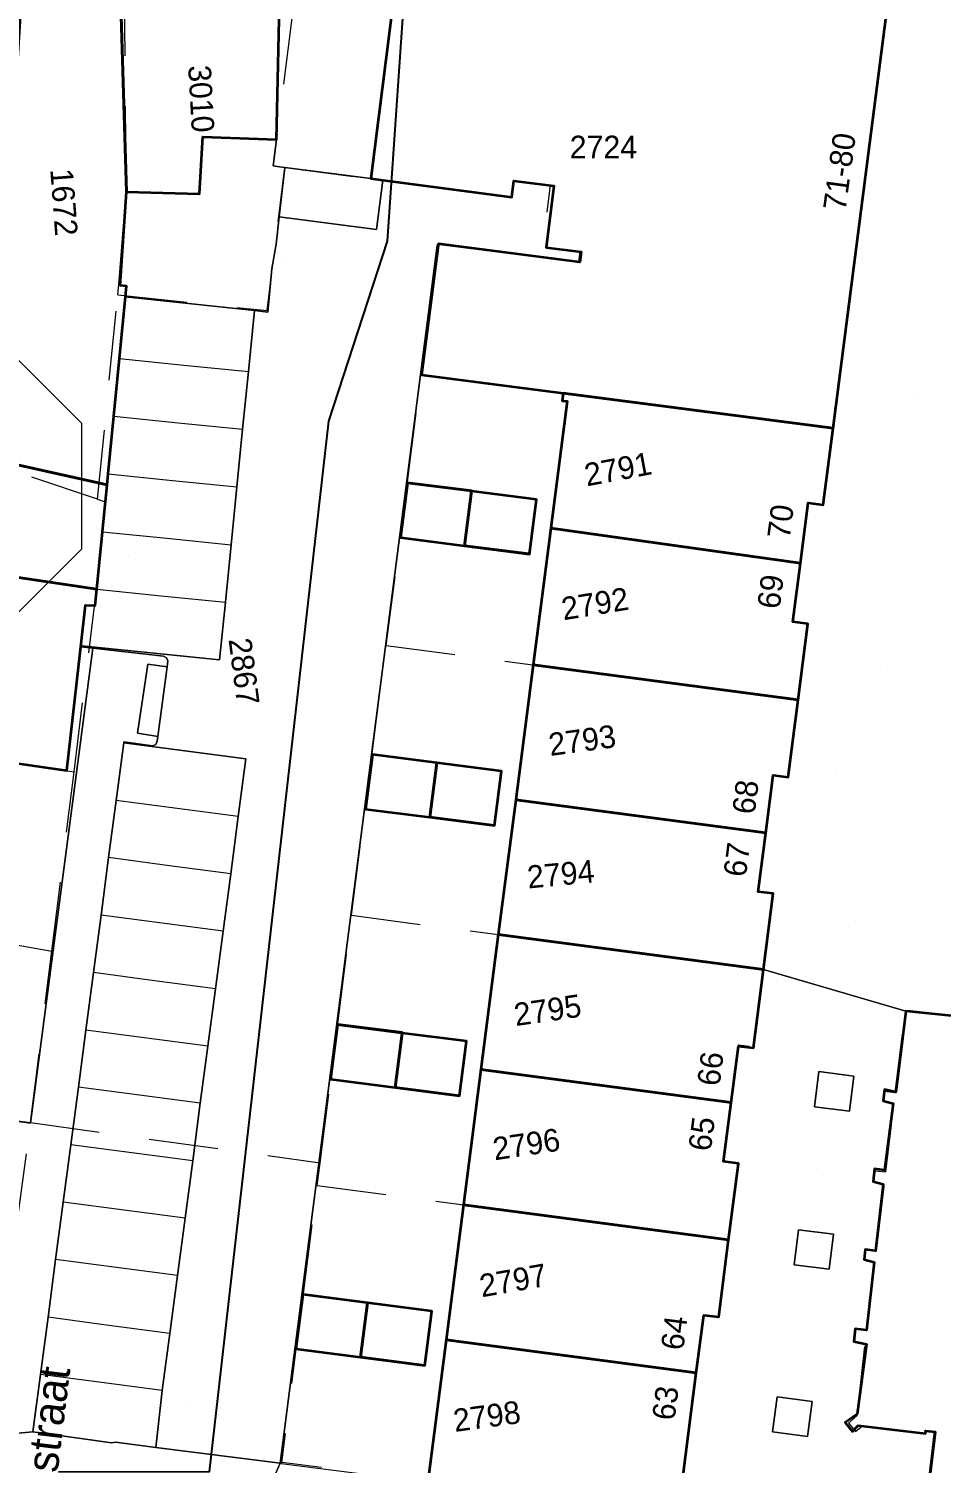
# Model space of a CAD drawing. Header units: metres. Extents: x 0 to 105485, y 0 to 425721.
# Drawn here: x 105035.4 to 105071.6, y 425326.2 to 425383.1 of the extents above; entities that cross this region are included whole.
import ezdxf
from ezdxf.enums import TextEntityAlignment as Align

# ---------------------------------------------------------------- set-up
doc = ezdxf.new("R2010")
doc.units = ezdxf.units.M
doc.header["$MEASUREMENT"] = 0
doc.linetypes.add('KG-PERCEEL-SO', pattern=[19, 5.5, -4, 5.5, -4])
for name, color, linetype, lineweight in [('B-XX-IE-MEUBILAIR-G', 7, 'Continuous', 18), ('B-XX-KG-GRENS_PERCEEL-G', 150, 'KG-PERCEEL-SO', 18), ('B-XX-KG-GRENS_PERCEEL-T', 150, 'KG-PERCEEL-SO', 18), ('B-XX-OG-BEBOUWING-G', 7, 'Continuous', 35), ('B-XX-OG-BEBOUWING_HUISNUMMER-T', 7, 'Continuous', 18), ('B-XX-OG-BEBOUWING_STRAATNAAM-T', 7, 'Continuous', 18), ('B-XX-OG-GRENS-G', 7, 'Continuous', 18), ('B-XX-OG-TERREIN_ERF-G', 7, 'Continuous', 18), ('B-XX-VH-ONVERHARD_ZAND-G', 210, 'Continuous', 18), ('B-XX-VH-OPENVERHARDING-G', 90, 'Continuous', 18), ('B-XX-VW-MARKERING-G', 7, 'Continuous', 18)]:
    doc.layers.add(name, color=color, linetype=linetype, lineweight=lineweight)
doc.layers.add('GIS-WEGVAKKEN', color=2, linetype='Continuous')

msp = doc.modelspace()

# ---------------------------------------------------------------- linework, layer by layer
at = {"layer": 'B-XX-IE-MEUBILAIR-G', "color": 0, "true_color": 0x604a38}
for points in [[(105045.437, 425374.035, 3.364), (105045.437, 425374.035, 4.864)], [(105070.661, 425368.705, 3.452), (105070.661, 425368.705, 4.952)], [(105043.896, 425367.258, 3.366), (105043.896, 425367.258, 4.866)], [(105039.526, 425363.238, 3.428), (105039.526, 425363.238, 6.428)], [(105039.364, 425362.196, 3.468), (105039.364, 425362.196, 6.468)], [(105043.006, 425358.31, 3.403), (105043.006, 425358.31, 4.903)], [(105069.491, 425357.74, 3.436), (105069.491, 425357.74, 4.936)], [(105067.425, 425353.67, 3.453), (105067.425, 425353.67, 4.953)], [(105043.423, 425349.624, 3.412), (105043.423, 425349.624, 4.912)], [(105067.94, 425347.521, 3.41), (105067.94, 425347.521, 4.91)], [(105042.218, 425340.514, 3.427), (105042.218, 425340.514, 4.927)], [(105066.72, 425337.937, 3.408), (105066.72, 425337.937, 4.908)], [(105041.01, 425331.388, 3.413), (105041.01, 425331.388, 4.913)], [(105041.823, 425328.597, 3.448), (105041.823, 425328.597, 4.948)]]:
    msp.add_polyline3d(points, dxfattribs=at)
at = {"layer": 'B-XX-KG-GRENS_PERCEEL-G', "ltscale": 0.5, "flags": 128}
for points in [[(105038.942, 425372.588), (105038.998, 425373.156), (105039.287, 425376.676), (105039.17, 425388.48)], [(105046.46, 425388.386), (105045.237, 425378.758)], [(105045.448, 425388.27), (105045.237, 425378.758)], [(105053.009, 425387.554), (105055.948, 425387.18), (105055.872, 425386.586), (105062.251, 425385.767), (105062.327, 425386.361), (105069.627, 425385.424), (105067.307, 425367.322)], [(105045.237, 425378.758), (105045.103, 425377.702), (105045.568, 425377.642)], [(105038.942, 425372.588), (105044.866, 425371.964), (105045.568, 425377.642)], [(105045.568, 425377.642), (105054.563, 425376.483), (105054.641, 425377.117), (105056.096, 425376.939), (105055.797, 425374.492), (105057.273, 425374.312), (105057.222, 425373.896), (105051.616, 425374.582), (105050.982, 425369.403)], [(105038.14, 425364.479), (105038.942, 425372.588)], [(105050.432, 425365.169), (105050.982, 425369.403)], [(105050.982, 425369.403), (105056.587, 425368.716), (105067.307, 425367.322)], [(105038.14, 425364.479), (105033.398, 425366.087), (105033.678, 425367.713)], [(105066.014, 425361.948), (105066.324, 425364.364), (105066.918, 425364.287), (105067.307, 425367.322)], [(105049.589, 425358.676), (105050.432, 425365.169)], [(105050.432, 425365.169), (105052.988, 425364.848), (105052.709, 425362.675), (105055.258, 425362.348), (105055.397, 425363.429), (105066.014, 425361.948)], [(105038.105, 425360.882), (105025.001, 425362.853), (105025.336, 425364.957)], [(105038.105, 425360.882), (105038.169, 425361.528), (105038.442, 425364.375)], [(105038.14, 425364.479), (105038.442, 425364.375)], [(105065.923, 425356.524), (105066.312, 425359.561), (105065.718, 425359.637), (105066.014, 425361.948)], [(105037.21, 425353.671), (105038.105, 425360.882)], [(105049.033, 425354.39), (105049.589, 425358.676)], [(105049.589, 425358.676), (105065.923, 425356.524)], [(105064.642, 425351.246), (105064.938, 425353.552), (105065.533, 425353.476), (105065.923, 425356.524)], [(105048.217, 425347.975), (105049.033, 425354.39)], [(105049.033, 425354.39), (105051.605, 425354.065), (105051.328, 425351.903), (105053.877, 425351.576), (105054.014, 425352.647), (105064.642, 425351.246)], [(105034.893, 425354.013), (105037.21, 425353.671)], [(105036.327, 425346.557), (105037.21, 425353.671)], [(105064.552, 425345.821), (105064.941, 425348.858), (105064.346, 425348.935), (105064.642, 425351.246)], [(105019.991, 425349.379), (105029.173, 425347.793), (105036.327, 425346.557)], [(105047.671, 425343.686), (105048.217, 425347.975)], [(105048.217, 425347.975), (105064.552, 425345.821)], [(105035.482, 425339.748), (105036.327, 425346.557)], [(105063.271, 425340.543), (105063.565, 425342.84), (105064.16, 425342.764), (105064.552, 425345.821)], [(105072.155, 425344.994), (105072.027, 425344.005), (105070.199, 425344.212)], [(105069.368, 425341.002), (105069.793, 425340.949), (105070.199, 425344.212)], [(105046.967, 425338.156), (105047.671, 425343.686)], [(105047.671, 425343.686), (105050.233, 425343.363), (105049.953, 425341.181), (105052.502, 425340.854), (105052.642, 425341.945), (105063.271, 425340.543)], [(105068.938, 425337.414), (105068.989, 425337.841), (105069.417, 425337.79), (105069.744, 425340.523), (105069.317, 425340.575), (105069.368, 425341.002)], [(105033.281, 425340.053), (105035.482, 425339.748)], [(105063.177, 425335.096), (105063.569, 425338.156), (105062.975, 425338.232), (105063.271, 425340.543)], [(105034.95, 425335.785), (105035.482, 425339.748)], [(105035.482, 425339.748), (105046.967, 425338.156)], [(105046.852, 425337.252), (105046.967, 425338.156)], [(105046.306, 425332.963), (105046.852, 425337.252)], [(105046.852, 425337.252), (105063.177, 425335.096)], [(105068.189, 425331.112), (105068.241, 425331.549), (105068.668, 425331.498), (105068.991, 425334.217), (105068.564, 425334.268), (105068.616, 425334.705), (105069.043, 425334.654), (105069.365, 425337.363), (105068.938, 425337.414)], [(105061.892, 425329.819), (105062.194, 425332.139), (105062.788, 425332.062), (105063.177, 425335.096)], [(105061.165, 425324.239), (105045.454, 425326.267), (105046.306, 425332.963)], [(105046.306, 425332.963), (105048.858, 425332.641), (105048.581, 425330.477), (105051.119, 425330.152), (105051.267, 425331.223), (105061.892, 425329.819)], [(105068.277, 425328.128), (105068.613, 425331.064), (105068.189, 425331.112)], [(105061.165, 425324.239), (105061.892, 425329.819)], [(105068.277, 425328.128), (105067.936, 425327.824), (105068.212, 425327.493), (105068.49, 425327.721), (105070.964, 425327.443)], [(105070.964, 425327.443), (105070.977, 425327.552), (105071.334, 425327.51), (105071.076, 425325.299)]]:
    msp.add_lwpolyline(points, dxfattribs=at)
at = {"layer": 'B-XX-OG-BEBOUWING-G', "ltscale": 0.5}
for points in [[(105034.845, 425380.054), (105034.45, 425373.701), (105034.36, 425372.25), (105034.046, 425370.045), (105033.719, 425367.747), (105033.419, 425366.174), (105033.518, 425366.159), (105038.517, 425365.048), (105038.56, 425365.483), (105038.786, 425367.772), (105039.012, 425370.062), (105039.254, 425372.506), (105039.296, 425372.936), (105039.035, 425372.958), (105039.287, 425376.676), (105038.93, 425388.44), (105039.17, 425388.48), (105039.144, 425388.66), (105039.13, 425388.76), (105039.096, 425389), (105039.08, 425389.11), (105038.73, 425388.92), (105035.28, 425387.047)], [(105039.17, 425388.48), (105038.93, 425388.44), (105039.287, 425376.676), (105042.187, 425376.593), (105042.312, 425378.854), (105045.237, 425378.754), (105045.449, 425388.27), (105044.046, 425388.317)], [(105049.464, 425377.139), (105054.58, 425376.47), (105054.66, 425377.11), (105056.25, 425376.91), (105055.94, 425374.47), (105057.33, 425374.29), (105057.277, 425373.88), (105051.67, 425374.61), (105051.661, 425374.543), (105051, 425369.42), (105056.609, 425368.69), (105067.323, 425367.3), (105069.65, 425385.4), (105062.33, 425386.34), (105062.25, 425385.75), (105055.87, 425386.57), (105055.95, 425387.16), (105054.146, 425387.394), (105053.074, 425387.533), (105050.337, 425387.888), (105048.978, 425377.203)], [(105033.518, 425366.159), (105033.461, 425365.763), (105031.63, 425366.03), (105031.918, 425368.009), (105023.507, 425369.234), (105022.94, 425365.314), (105025.354, 425364.857), (105025.048, 425362.86), (105038.108, 425360.908), (105038.333, 425363.188), (105038.517, 425365.048)], [(105067.323, 425367.3), (105056.609, 425368.69), (105056.57, 425368.39), (105056.77, 425368.37), (105056.12, 425363.328), (105066.029, 425361.946), (105066.337, 425364.34), (105066.932, 425364.263)], [(105038.108, 425360.908), (105025.048, 425362.86), (105025.354, 425364.857), (105022.94, 425365.314), (105022.935, 425365.276), (105022.794, 425364.424), (105021.841, 425358.661), (105021.411, 425356.063), (105030.566, 425354.651), (105034.894, 425354.013), (105036.926, 425353.713), (105037.473, 425358.626), (105037.657, 425360.284), (105038.044, 425360.261)], [(105052.982, 425364.798), (105050.443, 425365.123), (105050.164, 425362.961), (105052.704, 425362.635)], [(105052.982, 425364.798), (105052.704, 425362.635), (105055.281, 425362.305), (105055.559, 425364.468)], [(105066.029, 425361.946), (105056.12, 425363.328), (105055.421, 425357.908), (105065.936, 425356.523), (105066.324, 425359.536), (105065.729, 425359.613)], [(105065.936, 425356.523), (105055.421, 425357.908), (105054.731, 425352.552), (105064.653, 425351.245), (105064.947, 425353.528), (105065.541, 425353.452)], [(105051.6, 425354.026), (105049.051, 425354.352), (105048.772, 425352.19), (105051.323, 425351.863)], [(105051.6, 425354.026), (105051.323, 425351.863), (105053.889, 425351.534), (105054.167, 425353.697)], [(105064.653, 425351.245), (105054.731, 425352.552), (105054.041, 425347.207), (105064.56, 425345.82), (105064.947, 425348.834), (105064.353, 425348.911)], [(105064.56, 425345.82), (105054.041, 425347.207), (105053.351, 425341.851), (105063.276, 425340.542), (105063.565, 425342.787), (105064.16, 425342.71)], [(105050.225, 425343.303), (105047.666, 425343.631), (105047.387, 425341.469), (105049.948, 425341.141)], [(105050.225, 425343.303), (105049.948, 425341.141), (105052.504, 425340.813), (105052.782, 425342.976)], [(105063.276, 425340.542), (105053.351, 425341.851), (105052.659, 425336.485), (105063.18, 425335.096), (105063.571, 425338.132), (105062.976, 425338.208)], [(105063.18, 425335.096), (105052.659, 425336.485), (105051.968, 425331.129), (105061.897, 425329.818), (105062.192, 425332.114), (105062.787, 425332.038)], [(105048.853, 425332.601), (105046.284, 425332.93), (105046.005, 425330.768), (105048.576, 425330.438)], [(105048.853, 425332.601), (105048.576, 425330.438), (105051.122, 425330.112), (105051.4, 425332.275)], [(105061.897, 425329.818), (105051.968, 425331.129), (105051.281, 425325.797), (105051.24, 425325.48), (105061.175, 425324.206)]]:
    msp.add_lwpolyline(points, close=True, dxfattribs=at)
msp.add_lwpolyline([(105072.019, 425343.984), (105070.205, 425344.176), (105069.812, 425340.963), (105069.362, 425341.063), (105069.312, 425340.613), (105069.712, 425340.513), (105069.362, 425337.863), (105068.962, 425337.913), (105068.912, 425337.413), (105069.312, 425337.313), (105069.002, 425334.663), (105068.602, 425334.713), (105068.552, 425334.313), (105068.952, 425334.213), (105068.652, 425331.513), (105068.202, 425331.563), (105068.152, 425331.063), (105068.652, 425330.963), (105068.276, 425328.176), (105067.799, 425327.855), (105068.093, 425327.495), (105068.317, 425327.728), (105070.995, 425327.412), (105071.007, 425327.522), (105071.375, 425327.478), (105071.116, 425325.285)], dxfattribs=at)
at = {"layer": 'B-XX-OG-GRENS-G'}
msp.add_polyline3d([(105032.5, 425372.5, 2.899), (105037.5, 425367.5, 3.512), (105037.5, 425362.5, 3.525), (105027.5, 425352.5, 4.156), (105022.5, 425357.5, 2.841), (105022.5, 425362.5, 2.794)], close=True, dxfattribs=at)
at = {"layer": 'B-XX-OG-TERREIN_ERF-G', "ltscale": 0.5}
for points in [[(105045.223, 425374.606), (105045.349, 425375.681), (105045.568, 425377.642), (105045.267, 425377.681), (105045.103, 425377.702), (105045.237, 425378.754), (105042.312, 425378.854), (105042.187, 425376.593), (105039.287, 425376.676), (105039.035, 425372.958), (105039.296, 425372.936), (105039.254, 425372.506), (105044.364, 425371.962), (105044.898, 425371.905), (105045.06, 425373.615)], [(105054.731, 425352.552), (105055.421, 425357.908), (105056.12, 425363.328), (105056.77, 425368.37), (105056.57, 425368.39), (105056.609, 425368.69), (105051, 425369.42), (105051.661, 425374.543), (105051.611, 425374.543), (105045.381, 425326.24), (105045.428, 425326.225), (105051.24, 425325.48), (105051.281, 425325.797), (105051.968, 425331.129), (105052.659, 425336.485), (105053.351, 425341.851), (105054.041, 425347.207)], [(105052.704, 425362.635), (105050.164, 425362.961), (105050.443, 425365.123), (105052.982, 425364.798), (105055.559, 425364.468), (105055.281, 425362.305)], [(105027.146, 425337.104), (105027.095, 425336.908), (105028.081, 425336.742), (105027.967, 425336.062), (105028.075, 425336.043), (105027.48, 425332.505), (105027.131, 425330.432), (105027.022, 425330.45), (105026.604, 425327.966), (105033.811, 425327.325), (105034.91, 425335.663), (105032.749, 425335.948), (105033.768, 425339.97), (105035.477, 425339.731), (105037.951, 425358.574), (105037.473, 425358.626), (105036.926, 425353.713), (105034.894, 425354.013), (105030.566, 425354.651), (105029.167, 425347.764), (105027.85, 425341.276), (105028.048, 425341.248), (105027.97, 425340.891)], [(105048.772, 425352.19), (105049.051, 425354.352), (105051.6, 425354.026), (105054.167, 425353.697), (105053.889, 425351.534), (105051.323, 425351.863)], [(105052.782, 425342.976), (105052.504, 425340.813), (105049.948, 425341.141), (105047.387, 425341.469), (105047.666, 425343.631), (105050.225, 425343.303)], [(105051.4, 425332.275), (105051.122, 425330.112), (105048.576, 425330.438), (105046.005, 425330.768), (105046.284, 425332.93), (105048.853, 425332.601)]]:
    msp.add_lwpolyline(points, close=True, dxfattribs=at)
at = {"layer": 'B-XX-VH-ONVERHARD_ZAND-G', "ltscale": 0.5}
for points in [[(105066.764, 425341.771), (105066.587, 425340.381), (105067.975, 425340.203), (105068.153, 425341.593)], [(105065.949, 425335.499), (105065.774, 425334.107), (105067.163, 425333.932), (105067.338, 425335.323)], [(105065.107, 425328.865), (105064.923, 425327.479), (105066.311, 425327.294), (105066.495, 425328.681)]]:
    msp.add_lwpolyline(points, close=True, dxfattribs=at)
at = {"layer": 'B-XX-VH-OPENVERHARDING-G', "ltscale": 0.5}
for points in [[(105050.337, 425387.888), (105046.47, 425388.39), (105045.45, 425388.311), (105045.449, 425388.27), (105045.237, 425378.754), (105045.103, 425377.702), (105045.267, 425377.681), (105045.568, 425377.642), (105048.978, 425377.203)], [(105049.464, 425377.139), (105048.978, 425377.203), (105045.568, 425377.642), (105045.349, 425375.681), (105049.207, 425375.176)], [(105051.661, 425374.543), (105051.67, 425374.61), (105057.277, 425373.88), (105057.33, 425374.29), (105055.94, 425374.47), (105056.25, 425376.91), (105054.66, 425377.11), (105054.58, 425376.47), (105049.464, 425377.139), (105049.207, 425375.176), (105045.349, 425375.681), (105045.223, 425374.606), (105045.06, 425373.615), (105044.898, 425371.905), (105044.364, 425371.962), (105044.124, 425369.548), (105043.896, 425367.258), (105043.668, 425364.969), (105043.44, 425362.674), (105043.213, 425360.392), (105042.986, 425358.113), (105037.523, 425358.662), (105037.473, 425358.626), (105037.951, 425358.574), (105040.756, 425358.257), (105040.875, 425358.193), (105040.936, 425358.075), (105040.905, 425357.83), (105040.529, 425355.07), (105040.513, 425354.882), (105040.448, 425354.756), (105040.316, 425354.702), (105039.187, 425354.856), (105039.182, 425354.817), (105044.026, 425354.178), (105043.724, 425351.896), (105043.423, 425349.624), (105043.122, 425347.345), (105042.819, 425345.06), (105042.517, 425342.778), (105042.218, 425340.514), (105041.916, 425338.236), (105041.615, 425335.961), (105041.314, 425333.687), (105041.01, 425331.388), (105040.71, 425329.124), (105040.449, 425326.864), (105045.381, 425326.24), (105051.611, 425374.543)], [(105044.364, 425371.962), (105039.254, 425372.506), (105039.012, 425370.062), (105038.786, 425367.772), (105038.56, 425365.483), (105038.517, 425365.048), (105038.333, 425363.188), (105038.108, 425360.908), (105038.044, 425360.261), (105037.657, 425360.284), (105037.473, 425358.626), (105037.523, 425358.662), (105042.986, 425358.113), (105043.213, 425360.392), (105043.44, 425362.674), (105043.668, 425364.969), (105043.896, 425367.258), (105044.124, 425369.548)], [(105040.905, 425357.83), (105040.142, 425357.933), (105039.731, 425355.194), (105040.529, 425355.07)], [(105044.026, 425354.178), (105039.182, 425354.817), (105038.881, 425352.534), (105038.581, 425350.262), (105038.28, 425347.983), (105037.979, 425345.698), (105037.678, 425343.416), (105037.379, 425341.152), (105037.079, 425338.873), (105036.779, 425336.598), (105036.479, 425334.324), (105036.176, 425332.025), (105035.877, 425329.761), (105035.576, 425327.478), (105038.049, 425327.139), (105038.699, 425327.05), (105038.859, 425327.065), (105040.449, 425326.864), (105040.71, 425329.124), (105041.01, 425331.388), (105041.314, 425333.687), (105041.615, 425335.961), (105041.916, 425338.236), (105042.218, 425340.514), (105042.517, 425342.778), (105042.819, 425345.06), (105043.122, 425347.345), (105043.423, 425349.624), (105043.724, 425351.896)], [(105066.764, 425341.771), (105068.153, 425341.593), (105067.975, 425340.203), (105066.587, 425340.381)], [(105065.949, 425335.499), (105067.338, 425335.323), (105067.163, 425333.932), (105065.774, 425334.107)], [(105045.381, 425326.24), (105040.449, 425326.864), (105038.859, 425327.065), (105038.699, 425327.05), (105038.049, 425327.139), (105035.576, 425327.478), (105033.811, 425327.325), (105026.604, 425327.966), (105016.215, 425328.891), (105016.382, 425329.653), (105015.952, 425329.747), (105015.326, 425327.459), (105015.112, 425326.677), (105029.95, 425325.38), (105030, 425325.58), (105036, 425324.92), (105038.45, 425324.443), (105044.271, 425323.705)], [(105065.107, 425328.865), (105066.495, 425328.681), (105066.311, 425327.294), (105064.923, 425327.479)]]:
    msp.add_lwpolyline(points, close=True, dxfattribs=at)
for points in [[(105069.65, 425385.4), (105067.323, 425367.3), (105066.932, 425364.263), (105066.337, 425364.34), (105066.029, 425361.946), (105065.729, 425359.613), (105066.324, 425359.536), (105065.936, 425356.523), (105065.541, 425353.452), (105064.947, 425353.528), (105064.653, 425351.245), (105064.353, 425348.911), (105064.947, 425348.834), (105064.56, 425345.82), (105070.205, 425344.176), (105072.019, 425343.984)], [(105033.811, 425327.325), (105035.576, 425327.478), (105035.877, 425329.761), (105036.176, 425332.025), (105036.479, 425334.324), (105036.779, 425336.598), (105037.079, 425338.873), (105037.379, 425341.152), (105037.678, 425343.416), (105037.979, 425345.698), (105038.28, 425347.983), (105038.581, 425350.262), (105038.881, 425352.534), (105039.182, 425354.817), (105039.187, 425354.856), (105040.316, 425354.702), (105040.448, 425354.756), (105040.513, 425354.882), (105040.529, 425355.07), (105039.731, 425355.194), (105040.142, 425357.933), (105040.905, 425357.83), (105040.936, 425358.075), (105040.875, 425358.193), (105040.756, 425358.257), (105037.951, 425358.574), (105035.477, 425339.731), (105033.768, 425339.97)], [(105071.116, 425325.285), (105071.375, 425327.478), (105071.007, 425327.522), (105070.995, 425327.412), (105068.317, 425327.728), (105068.093, 425327.495), (105067.799, 425327.855), (105068.276, 425328.176), (105068.652, 425330.963), (105068.152, 425331.063), (105068.202, 425331.563), (105068.652, 425331.513), (105068.952, 425334.213), (105068.552, 425334.313), (105068.602, 425334.713), (105069.002, 425334.663), (105069.312, 425337.313), (105068.912, 425337.413), (105068.962, 425337.913), (105069.362, 425337.863), (105069.712, 425340.513), (105069.312, 425340.613), (105069.362, 425341.063), (105069.812, 425340.963), (105070.205, 425344.176), (105064.56, 425345.82), (105064.16, 425342.71), (105063.565, 425342.787), (105063.276, 425340.542), (105062.976, 425338.208), (105063.571, 425338.132), (105063.18, 425335.096), (105062.787, 425332.038), (105062.192, 425332.114), (105061.897, 425329.818), (105061.175, 425324.206)], [(105045.428, 425326.225), (105045.381, 425326.24), (105044.271, 425323.705)]]:
    msp.add_lwpolyline(points, dxfattribs=at)
at = {"layer": 'B-XX-VW-MARKERING-G', "color": 0, "ltscale": 0.5, "true_color": 0x808080}
for points in [[(105039.012, 425370.062, 3.49), (105041.568, 425369.805, 3.373), (105044.124, 425369.548, 3.376)], [(105038.786, 425367.772, 3.442), (105041.341, 425367.515, 3.392), (105043.896, 425367.258, 3.366)], [(105038.56, 425365.483, 3.438), (105041.114, 425365.226, 3.391), (105043.668, 425364.969, 3.366)], [(105038.333, 425363.188, 3.442), (105040.886, 425362.931, 3.48), (105043.44, 425362.674, 3.373)], [(105038.108, 425360.908, 3.582), (105040.66, 425360.65, 3.433), (105043.213, 425360.392, 3.399)], [(105043.724, 425351.896, 3.413), (105041.303, 425352.215, 3.476), (105038.881, 425352.534, 3.619)], [(105043.423, 425349.624, 3.412), (105041.002, 425349.943, 3.467), (105038.581, 425350.262, 3.539)], [(105043.122, 425347.345, 3.43), (105040.701, 425347.664, 3.474), (105038.28, 425347.983, 3.592)], [(105042.819, 425345.06, 3.439), (105040.399, 425345.379, 3.478), (105037.979, 425345.698, 3.578)], [(105042.517, 425342.778, 3.436), (105040.098, 425343.097, 3.469), (105037.678, 425343.416, 3.557)], [(105042.218, 425340.514, 3.427), (105039.799, 425340.833, 3.472), (105037.379, 425341.152, 3.559)], [(105041.916, 425338.236, 3.429), (105039.497, 425338.555, 3.464), (105037.079, 425338.873, 3.602)], [(105041.615, 425335.961, 3.437), (105039.197, 425336.28, 3.494), (105036.779, 425336.598, 3.594)], [(105041.314, 425333.687, 3.432), (105038.897, 425334.006, 3.481), (105036.479, 425334.324, 3.563)], [(105041.01, 425331.388, 3.413), (105038.593, 425331.706, 3.457), (105036.176, 425332.025, 3.597)], [(105040.71, 425329.124, 3.441), (105038.293, 425329.443, 3.5), (105035.877, 425329.761, 3.6)]]:
    msp.add_polyline3d(points, dxfattribs=at)
at = {"layer": 'GIS-WEGVAKKEN'}
msp.add_lwpolyline([(105047.308, 425397.435), (105050.79, 425391.66), (105049.63, 425374.72), (105047.3, 425367.58), (105042.57, 425325.89), (105036.591, 425325.887)], dxfattribs=at)

# ---------------------------------------------------------------- texts
at = {"layer": 'B-XX-KG-GRENS_PERCEEL-T'}
for s, rotation, p in [('3010', 273.2, (105042.259, 425380.368)), ('1672', 274.3, (105036.812, 425376.264)), ('2791', 10.6, (105058.787, 425365.678)), ('2792', 9.3, (105057.877, 425360.338)), ('2867', 277.4, (105043.956, 425357.65)), ('2793', 7.7, (105057.368, 425354.918)), ('2794', 5.4, (105056.518, 425349.61)), ('2795', 8.2, (105055.996, 425344.214)), ('2796', 8.5, (105055.155, 425338.894)), ('2797', 10, (105054.626, 425333.492)), ('2798', 7.7, (105053.585, 425328.101))]:
    msp.add_text(s, height=0.9, rotation=rotation, dxfattribs=at).set_placement(p, align=Align.MIDDLE_CENTER)
msp.add_text('2724', height=0.9, dxfattribs=at).set_placement((105058.211, 425378.454), align=Align.MIDDLE_CENTER)
at = {"layer": 'B-XX-OG-BEBOUWING_HUISNUMMER-T'}
for s, rotation, p in [('71-80', 82.2, (105067.578, 425377.478)), ('70', 82.7, (105065.239, 425363.599)), ('69', 82.7, (105064.842, 425360.817)), ('68', 82.7, (105063.848, 425352.67)), ('67', 82.7, (105063.5, 425350.186)), ('66', 82.7, (105062.457, 425341.889)), ('65', 82.7, (105062.109, 425339.306)), ('64', 82.7, (105061.017, 425331.407)), ('63', 82.7, (105060.669, 425328.625))]:
    msp.add_text(s, height=0.9, rotation=rotation, dxfattribs=at).set_placement(p, align=Align.MIDDLE_CENTER)
at = {"layer": 'B-XX-OG-BEBOUWING_STRAATNAAM-T'}
msp.add_text('Manhuisstraat', height=1.25, rotation=83, dxfattribs=at).set_placement((105035.801, 425324.844), align=Align.MIDDLE_CENTER)

doc.saveas('drawing.dxf')
